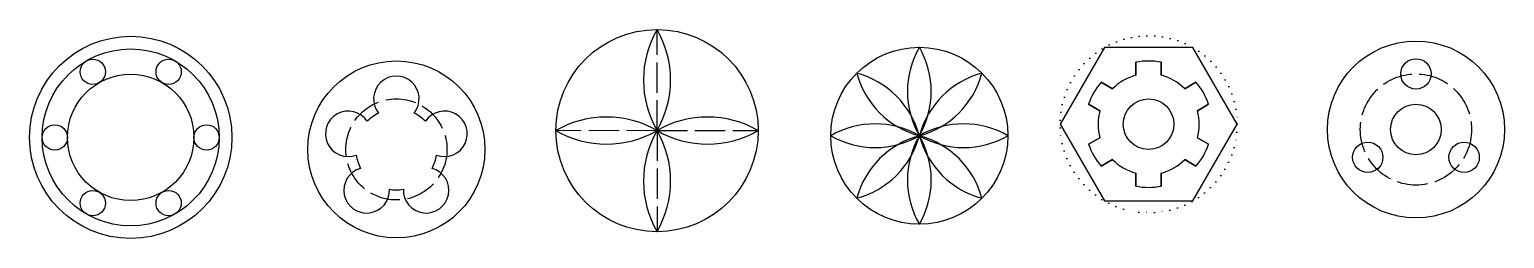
# Model space of a CAD drawing. Header units: millimetres. Extents: x 5527 to 6110, y 2392 to 2474.
import ezdxf

# ---------------------------------------------------------------- set-up
doc = ezdxf.new("R2010")
doc.units = ezdxf.units.MM
doc.linetypes.add('ACAD_ISO02W100', pattern=[15, 12, -3])
doc.linetypes.add('ACAD_ISO07W100', pattern=[3, 0, -3])

# ---------------------------------------------------------------- blocks, each defined once
blk = doc.blocks.new('*U4')
blk.add_circle((5, 5), 5)
blk = doc.blocks.new('*U5')
at = {"color": 0, "linetype": 'ByBlock', "lineweight": -2, "transparency": 16777216}
for p, rotation in [((5158.77, 2514.27), 59.99999999999999), ((5163.77, 2519.27), 120), ((5155.11, 2527.93), 240), ((5150.11, 2522.93), 300.0000000000001), ((5161.94, 2526.1), 180)]:
    blk.add_blockref('*U4', p, dxfattribs=dict(at, rotation=rotation))
blk.add_blockref('*U4', (5151.94, 2516.1), dxfattribs=at)
blk = doc.blocks.new('*U2')
blk.add_blockref('*U5', (-5156.94, -2521.1))
blk = doc.blocks.new('*U3')
at = {"color": 0, "linetype": 'ByBlock', "lineweight": -2, "transparency": 16777216}
for p, rotation in [((5171.94, 2547.08), 299.9999999999999), ((5201.94, 2547.08), 240), ((5216.94, 2521.1), 180), ((5171.94, 2495.12), 59.99999999999999), ((5201.94, 2495.12), 120)]:
    blk.add_blockref('*U2', p, dxfattribs=dict(at, rotation=rotation))
blk.add_blockref('*U2', (5156.94, 2521.1), dxfattribs=at)
blk = doc.blocks.new('*U7')
for centre, start, end in [((30.31, 0), 150, 210), ((-30.31, 0), 330, 30)]:
    blk.add_arc(centre, 35, start, end)
blk = doc.blocks.new('*U8')
at = {"color": 0, "linetype": 'ByBlock', "lineweight": -2, "transparency": 16777216}
blk.add_blockref('*U7', (5189.34, 2389.57), dxfattribs=at)
for p, rotation in [((5176.97, 2384.44), 45.00000000000001), ((5201.72, 2384.44), 315), ((5171.84, 2372.07), 90), ((5176.97, 2359.69), 135), ((5201.72, 2359.69), 225), ((5206.84, 2372.07), 270), ((5189.34, 2354.57), 180)]:
    blk.add_blockref('*U7', p, dxfattribs=dict(at, rotation=rotation))
blk = doc.blocks.new('*U9')
for centre, start, end in [((34.64, 0), 150, 210), ((-34.64, 0), 330, 30)]:
    blk.add_arc(centre, 40, start, end)
blk = doc.blocks.new('*U10')
at = {"color": 0, "linetype": 'ByBlock', "lineweight": -2, "transparency": 16777216}
blk.add_blockref('*U9', (5449.83, 2407.7), dxfattribs=at)
for p, rotation in [((5429.83, 2387.7), 90), ((5469.83, 2387.7), 270), ((5449.83, 2367.7), 180)]:
    blk.add_blockref('*U9', p, dxfattribs=dict(at, rotation=rotation))
blk = doc.blocks.new('*U11')
blk.add_circle((0, 0), 6)
blk = doc.blocks.new('*U12')
at = {"color": 0, "linetype": 'ByBlock', "lineweight": -2, "transparency": 16777216}
blk.add_blockref('*U11', (5182.28, 2226.93), dxfattribs=at)
for p, rotation in [((5163.23, 2193.93), 120), ((5201.33, 2193.93), 240)]:
    blk.add_blockref('*U11', p, dxfattribs=dict(at, rotation=rotation))

msp = doc.modelspace()

# ---------------------------------------------------------------- linework, layer by layer
at = {"linetype": 'ACAD_ISO02W100'}
for q in [(5775.25, 2474.33), (5775.25, 2394.33), (5815.25, 2434.33)]:
    msp.add_line((5775.25, 2434.33), q, dxfattribs=at)
for p, q in [((5964.57, 2461.35), (5964.57, 2456.22)), ((5964.57, 2456.22), (5964.57, 2461.35)), ((5974.57, 2461.35), (5974.57, 2456.22)), ((5974.57, 2456.22), (5974.57, 2461.35)), ((5950.85, 2453.43), (5955.3, 2450.87)), ((5955.3, 2450.87), (5950.85, 2453.43)), ((5988.28, 2453.43), (5983.84, 2450.87)), ((5983.84, 2450.87), (5988.28, 2453.43)), ((5945.85, 2444.77), (5950.3, 2442.21)), ((5950.3, 2442.21), (5945.85, 2444.77)), ((5993.28, 2444.77), (5988.84, 2442.21)), ((5988.84, 2442.21), (5993.28, 2444.77)), ((5945.85, 2428.94), (5950.3, 2431.5)), ((5950.3, 2431.5), (5945.85, 2428.94)), ((5993.28, 2428.94), (5988.84, 2431.5)), ((5988.84, 2431.5), (5993.28, 2428.94)), ((5950.85, 2420.28), (5955.3, 2422.84)), ((5955.3, 2422.84), (5950.85, 2420.28)), ((5988.28, 2420.28), (5983.84, 2422.84)), ((5983.84, 2422.84), (5988.28, 2420.28)), ((5964.57, 2412.36), (5964.57, 2417.49)), ((5964.57, 2417.49), (5964.57, 2412.36)), ((5974.57, 2412.36), (5974.57, 2417.49)), ((5974.57, 2417.49), (5974.57, 2412.36)), ((5775.25, 2394.33), (5775.25, 2394.33))]:
    msp.add_line(p, q)
at = {"linetype": 'ACAD_ISO02W100', "lineweight": 20}
msp.add_line((5775.25, 2434.33), (5735.25, 2434.33), dxfattribs=at)
msp.add_lwpolyline([(5952.07, 2467.17), (5934.57, 2436.86), (5952.07, 2406.55), (5987.07, 2406.55), (6004.57, 2436.86), (5987.07, 2467.17)], close=True)
for centre, radius in [((5775.25, 2434.33), 40), ((5567.21, 2431.63), 40), ((5567.21, 2431.63), 35), ((5878.94, 2432.28), 35), ((6075.24, 2434.76), 35), ((5672.22, 2426.88), 35), ((5567.21, 2431.63), 25), ((5969.57, 2436.86), 10), ((6075.24, 2434.76), 10)]:
    msp.add_circle(centre, radius)
at = {"linetype": 'ACAD_ISO07W100'}
msp.add_circle((5969.57, 2436.86), 35, dxfattribs=at)
at = {"linetype": 'ACAD_ISO02W100'}
for centre, radius in [((6075.24, 2434.76), 22), ((5672.22, 2426.88), 20)]:
    msp.add_circle(centre, radius, dxfattribs=at)
for centre, radius, start, end in [((5969.57, 2436.86), 25, 78.46304, 101.53696), ((5672.22, 2446.88), 9, 321.31781, 218.68219), ((5969.57, 2436.86), 20, 104.47751, 135.52249), ((5969.57, 2436.86), 20, 44.47751, 75.52249), ((5969.57, 2436.86), 25, 138.46304, 161.53696), ((5969.57, 2436.86), 25, 18.46304, 41.53696), ((5653.2, 2433.06), 9, 33.31781, 290.68219), ((5672.22, 2426.88), 16, 116.04656, 135.95344), ((5672.22, 2426.88), 16, 44.04656, 63.95344), ((5691.25, 2433.06), 9, 249.31781, 146.68219), ((5969.57, 2436.86), 20, 164.47751, 195.52249), ((5969.57, 2436.86), 20, 344.47751, 15.52249), ((5969.57, 2436.86), 25, 198.46304, 221.53696), ((5969.57, 2436.86), 25, 318.46304, 341.53696), ((5672.22, 2426.88), 16, 188.04656, 207.95344), ((5672.22, 2426.88), 16, 332.04656, 351.95344), ((5969.57, 2436.86), 20, 224.47751, 255.52249), ((5969.57, 2436.86), 20, 284.47751, 315.52249), ((5660.47, 2410.7), 9, 105.31781, 2.68219), ((5683.98, 2410.7), 9, 177.31781, 74.68219), ((5672.22, 2426.88), 16, 260.04656, 279.95344), ((5969.57, 2436.86), 25, 258.46304, 281.53696)]:
    msp.add_arc(centre, radius, start, end)

# ---------------------------------------------------------------- block references
for name, p in [('*U10', (325.42, 46.64)), ('*U3', (380.27, -89.48)), ('*U8', (689.6, 60.22)), ('*U12', (892.96, 229.83))]:
    msp.add_blockref(name, p)

doc.saveas('drawing.dxf')
